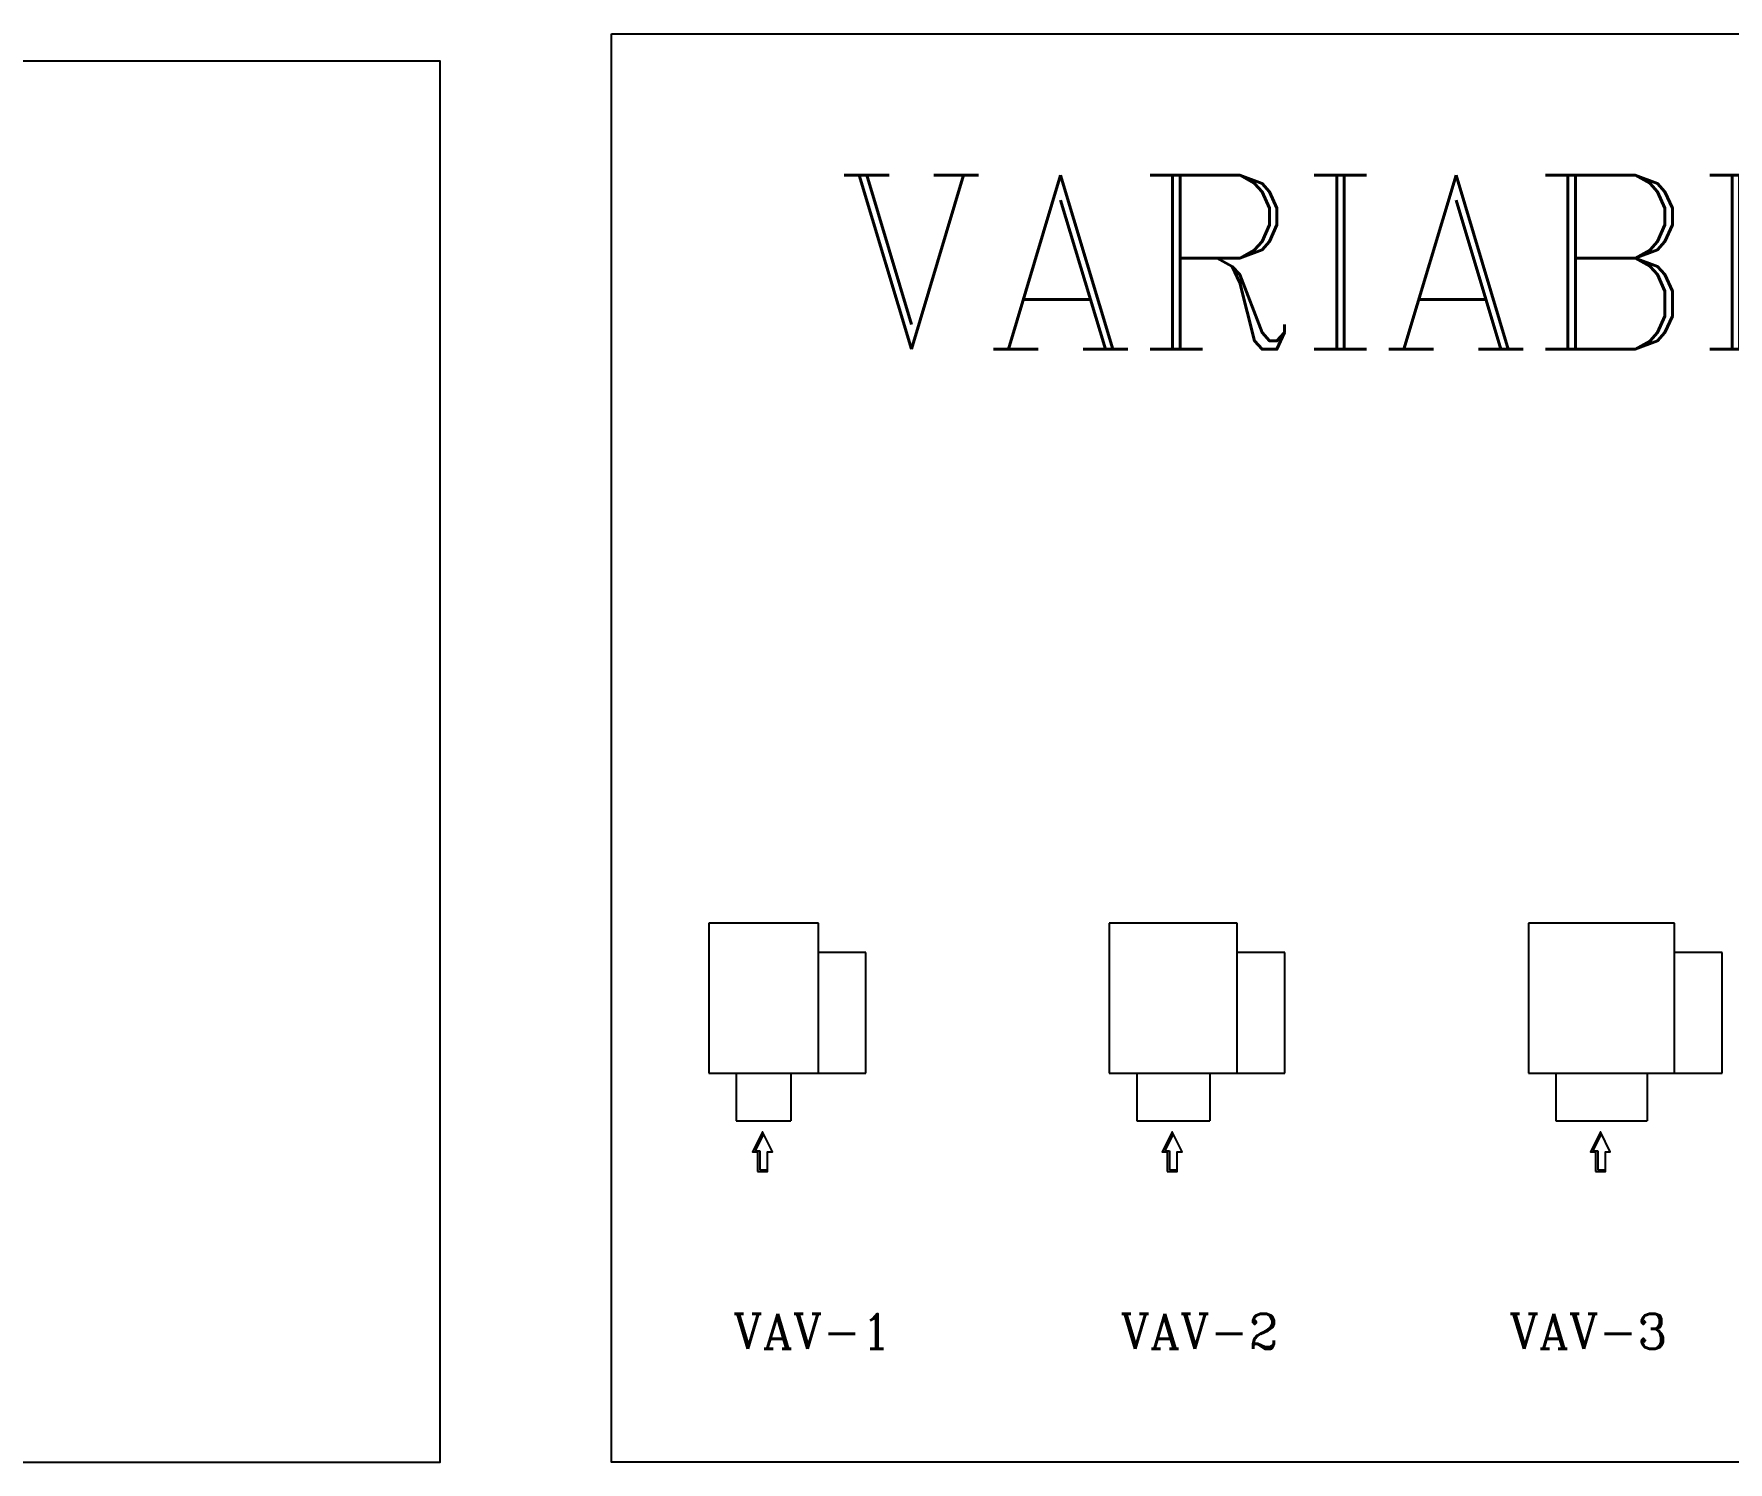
# Model space of a CAD drawing. Extents: x 462150 to 593348, y 35809 to 85242.
# Drawn here: x 514534 to 519170, y 71739 to 75646 of the extents above; entities that cross this region are included whole.
import ezdxf

# ---------------------------------------------------------------- set-up
doc = ezdxf.new("R2010")
doc.units = 0
doc.header["$LTSCALE"] = 500
doc.header["$MEASUREMENT"] = 0
for name, color, linetype in [('AC-VAV', 1, 'Continuous'), ('CCC-H-ARR', 1, 'Continuous'), ('H5-ROOF-1$0$M_ARR', 2, 'Continuous'), ('MH-VAV', 2, 'Continuous'), ('PL-W-TEXT', 7, 'Continuous'), ('support', 40, 'Continuous')]:
    doc.layers.add(name, color=color, linetype=linetype)
doc.styles.add('FF-LOOP', font='romanc.shx', dxfattribs={"height": 2})

# ---------------------------------------------------------------- blocks, each defined once
blk = doc.blocks.new('MH-VAV01')
at = {"layer": 'MH-VAV'}
for p, q in [((540, 150), (130, 150)), ((130, 150), (130, -150)), ((540, -150), (540, 150)), ((0, 75), (0, -75)), ((130, 75), (0, 75)), ((130, -75), (0, -75)), ((130, -150), (540, -150)), ((130, -150), (130, -280)), ((460, -280), (460, -150)), ((130, -280), (460, -280))]:
    blk.add_line(p, q, dxfattribs=at)
blk = doc.blocks.new('MH-VAV02')
at = {"layer": 'MH-VAV'}
for p, q in [((540, 175), (130, 175)), ((130, 175), (130, -175)), ((540, -175), (540, 175)), ((0, 100), (0, -100)), ((130, 100), (0, 100)), ((130, -100), (0, -100)), ((130, -175), (540, -175)), ((130, -175), (130, -305)), ((460, -305), (460, -175)), ((130, -305), (460, -305))]:
    blk.add_line(p, q, dxfattribs=at)
blk = doc.blocks.new('MH-VAV03')
at = {"layer": 'MH-VAV'}
for p, q in [((540, 200), (130, 200)), ((130, 200), (130, -200)), ((540, -200), (540, 200)), ((0, 125), (0, -125)), ((130, 125), (0, 125)), ((130, -125), (0, -125)), ((130, -200), (130, -330)), ((130, -200), (540, -200)), ((460, -330), (460, -200)), ((130, -330), (460, -330))]:
    blk.add_line(p, q, dxfattribs=at)
blk = doc.blocks.new('H5-ROOF-1$0$ARR00A')
at = {"layer": 'H5-ROOF-1$0$M_ARR'}
blk.add_lwpolyline([(-7, 0.88), (-7, -0.88), (-3.5, -0.88), (-3.5, -1.75), (0, 0), (-3.5, 1.75), (-3.5, 0.88)], close=True, dxfattribs=at)
blk = doc.blocks.new('A$C4D2D538E')
at = {"layer": 'support', "lineweight": -2}
blk.add_hatch(color=2, dxfattribs=at).paths.add_polyline_path([(0.012, 0.067), (0, 0.061), (0.123, 0), (0.123, 0.031), (0.245, 0.031), (0.245, 0.092), (0.235, 0.092), (0.235, 0.045), (0.117, 0.045), (0.117, 0.015)])
at = {"layer": 'support', "color": 2, "lineweight": -2}
for p, q in [((0.012, 0.067), (0.117, 0.015)), ((0.117, 0.045), (0.235, 0.045)), ((0.117, 0.015), (0.117, 0.045)), ((0.235, 0.045), (0.235, 0.092))]:
    blk.add_line(p, q, dxfattribs=at)
at = {"layer": 'support', "color": 2, "lineweight": -2, "xscale": 0.0349999999999966, "yscale": 0.0349999999999966, "zscale": 0.0349999999999966, "rotation": 180}
blk.add_blockref('H5-ROOF-1$0$ARR00A', (0, 0.061), dxfattribs=at)
blk = doc.blocks.new('ARR-SUP1')
at = {"layer": 'CCC-H-ARR', "xscale": 1125.000000000007, "yscale": 1125.000000000007, "zscale": 1125.000000000007}
blk.add_blockref('A$C4D2D538E', (-276, -69), dxfattribs=at)

msp = doc.modelspace()

# ---------------------------------------------------------------- linework, layer by layer
for points in [[(516114.8, 75646.2), (529701.3, 75646.2), (529701.3, 71739.4), (516114.8, 71739.4)], [(503270.8, 71739.4), (515645.5, 71739.4), (515645.5, 75572), (503270.8, 75572)]]:
    msp.add_lwpolyline(points, close=True)

# ---------------------------------------------------------------- block references
at = {"layer": 'AC-VAV', "rotation": 90}
for name, p in [('MH-VAV01', (516530.6, 72673.2)), ('MH-VAV02', (517651.5, 72673.2)), ('MH-VAV03', (518823.2, 72673.2))]:
    msp.add_blockref(name, p, dxfattribs=at)
at = {"layer": 'AC-VAV', "xscale": 0.3937007874483242, "yscale": 0.3937007874483242, "zscale": 0.3937007874483242, "rotation": 270}
for p in [(516527.8, 72534.1), (517648.6, 72534.1), (518820.3, 72534.1)]:
    msp.add_blockref('ARR-SUP1', p, dxfattribs=at)

# ---------------------------------------------------------------- texts
at = {"layer": 'PL-W-TEXT', "style": 'FF-LOOP'}
for s, height, p in [('VARIABLE AIR VOLUME (V.A.V)', 476.28, (516731.1, 74783.6, 0)), ('VAV-1', 95.26, (516446.8, 72049.5)), ('VAV-2', 95.26, (517506.5, 72049.5)), ('VAV-3', 95.26, (518570.4, 72049.5))]:
    msp.add_text(s, height=height, dxfattribs=at).set_placement(p)

doc.saveas('drawing.dxf')
